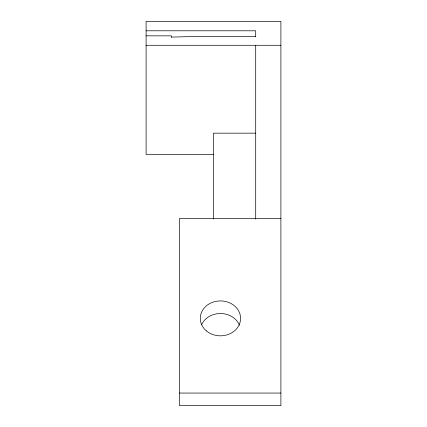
<?xml version="1.0" encoding="UTF-8"?>
<svg xmlns="http://www.w3.org/2000/svg" width="427" height="427" viewBox="0 0 427 427"><rect width="100%" height="100%" fill="white"/><g stroke="black" fill="none" stroke-linecap="round" stroke-linejoin="round"><path stroke-width="0.64" d="M171.296 37.096L196.233 36.466L255.704 36.466M146.103 30.797L255.704 30.797L255.704 36.786M146.103 35.836L171.296 35.836L171.296 37.165M146.103 45.283L280.897 45.283M255.704 133.165L213.5 133.165L213.5 219.104M213.5 154.382L146.103 154.382L146.103 21.35L280.897 21.35L280.897 405.65L179.489 405.65L179.489 218.501L280.897 218.501M179.489 393.053L280.897 393.053M255.704 45.283L255.704 219.11M201.667 324.595A20.154 17.454 0 0 1 220.807 313.519A20.154 17.454 0 0 1 239.456 325.209M206.177 330.717A20.154 17.454 0 0 0 239.899 322.892A20.154 17.454 0 0 0 215.213 301.51A20.154 17.454 0 0 0 206.177 330.717"/></g></svg>
